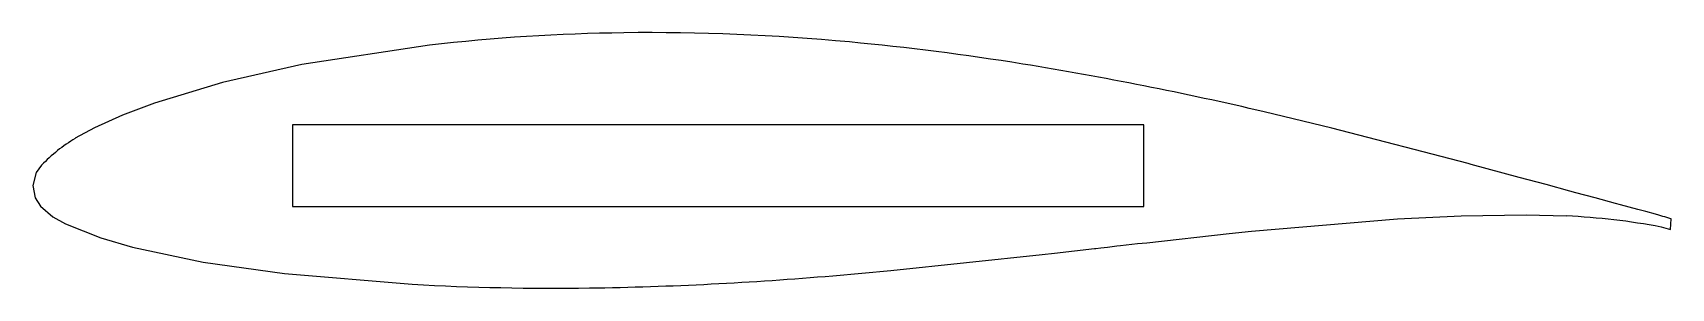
# Model space of a CAD drawing. Extents: x -22 to 117, y -7 to 15.
import ezdxf

# ---------------------------------------------------------------- set-up
doc = ezdxf.new("R2010")
doc.units = 0
doc.layers.add('INTERIOR_LOOPS', color=7, linetype='CONTINUOUS')
doc.layers.add('OUTER_LOOP', color=7, linetype='CONTINUOUS')

msp = doc.modelspace()

# ---------------------------------------------------------------- linework, layer by layer
at = {"layer": 'INTERIOR_LOOPS', "color": 3, "linetype": 'CONTINUOUS'}
for p, q in [((72.12, 6.93), (0, 6.93)), ((0, 6.93), (0, 0)), ((72.12, 0), (72.12, 6.93)), ((0, 0), (72.12, 0))]:
    msp.add_line(p, q, dxfattribs=at)
at = {"layer": 'OUTER_LOOP', "color": 3, "linetype": 'CONTINUOUS'}
for p, q in [((11.6, 13.69), (0.79, 12.04)), ((0.79, 12.04), (-5.93, 10.51)), ((-5.93, 10.51), (-11.68, 8.77)), ((-11.68, 8.77), (-14.39, 7.76)), ((-14.39, 7.76), (-16.77, 6.67)), ((88.04, 6.65), (82.31, 8.04)), ((-16.77, 6.67), (-18.39, 5.79)), ((99.59, 3.64), (88.04, 6.65)), ((-21.7, 2.88), (-21.99, 1.8)), ((-21.25, 3.51), (-21.7, 2.88)), ((99.84, 3.58), (99.59, 3.64)), ((103.89, 2.48), (99.84, 3.58)), ((-21.99, 1.8), (-21.78, 0.75)), ((106.18, 1.86), (103.89, 2.48)), ((108.19, 1.32), (106.18, 1.86)), ((-21.78, 0.75), (-21.33, 0.04)), ((-21.33, 0.04), (-20.3, -0.86)), ((108.69, 1.18), (108.19, 1.32)), ((110.34, 0.74), (108.69, 1.18)), ((112.07, 0.27), (110.34, 0.74)), ((112.49, 0.16), (112.07, 0.27)), ((113.94, -0.24), (112.49, 0.16)), ((-20.3, -0.86), (-19.23, -1.46)), ((81.22, -2.09), (93.59, -1.04)), ((93.59, -1.04), (98.99, -0.77)), ((98.99, -0.77), (104.49, -0.7)), ((104.49, -0.7), (107.9, -0.79)), ((114.64, -0.43), (113.94, -0.24)), ((115.44, -0.65), (114.64, -0.43)), ((115.72, -0.73), (115.44, -0.65)), ((116.08, -0.83), (115.72, -0.73)), ((116.25, -0.88), (116.08, -0.83)), ((116.74, -1.04), (116.25, -0.88)), ((116.72, -1.94), (116.78, -1.05)), ((116.78, -1.05), (116.74, -1.04)), ((-19.23, -1.46), (-16.23, -2.66)), ((-16.23, -2.66), (-13.53, -3.44)), ((72.36, -3.06), (79.33, -2.29)), ((79.33, -2.29), (81.22, -2.09)), ((115.92, -1.73), (116.72, -1.94)), ((-13.53, -3.44), (-7.56, -4.7)), ((50.69, -5.41), (63.5, -4.06)), ((63.5, -4.06), (64.56, -3.94)), ((64.56, -3.94), (67.93, -3.56)), ((67.93, -3.56), (68.04, -3.55)), ((68.04, -3.55), (68.48, -3.49)), ((68.48, -3.49), (69.03, -3.43)), ((69.03, -3.43), (69.82, -3.34)), ((69.82, -3.34), (70.14, -3.31)), ((70.14, -3.31), (71.57, -3.14)), ((71.57, -3.14), (72.36, -3.06)), ((-7.56, -4.7), (-0.67, -5.68)), ((45.77, -5.87), (50.69, -5.41)), ((-0.67, -5.68), (10.15, -6.59))]:
    msp.add_line(p, q, dxfattribs=at)
for centre, radius, start, end in [((29.89, -144.28), 159.02, 90.6504, 96.6036), ((30.17, -169.38), 184.13, 84.699, 90.6505), ((27.25, -200.87), 215.75, 80.769, 84.699), ((13.1, -287.97), 303.99, 76.839, 80.769), ((-11.55, -5.73), 13.39, 120.6993, 136.3857), ((105.33, -57.7), 56.96, 79.2842, 87.4116), ((22.02, 205.1), 212.02, 266.7915, 270.851), ((20.85, 284.2), 291.13, 270.851, 274.9104)]:
    msp.add_arc(centre, radius, start, end, dxfattribs=at)

doc.saveas('drawing.dxf')
